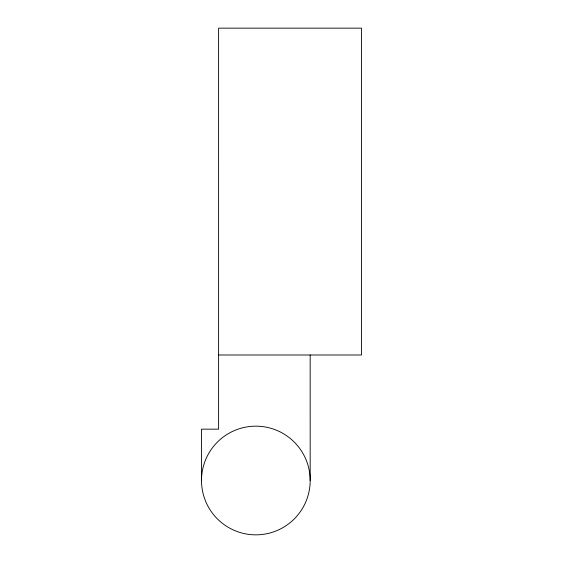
<?xml version="1.0" encoding="UTF-8"?>
<svg xmlns="http://www.w3.org/2000/svg" width="563" height="563" viewBox="0 0 563 563"><rect width="100%" height="100%" fill="white"/><g stroke="black" fill="none" stroke-linecap="round" stroke-linejoin="round"><path stroke-width="0.84" d="M201.491 480.513L201.491 429.161L218.613 429.161L218.599 28.15L361.509 28.15L361.509 354.993L218.599 354.993M310.171 354.993L310.178 480.506A54.337 54.337 0 0 1 228.669 527.566A54.337 54.337 0 0 1 228.669 433.447A54.337 54.337 0 0 1 310.178 480.506"/></g></svg>
